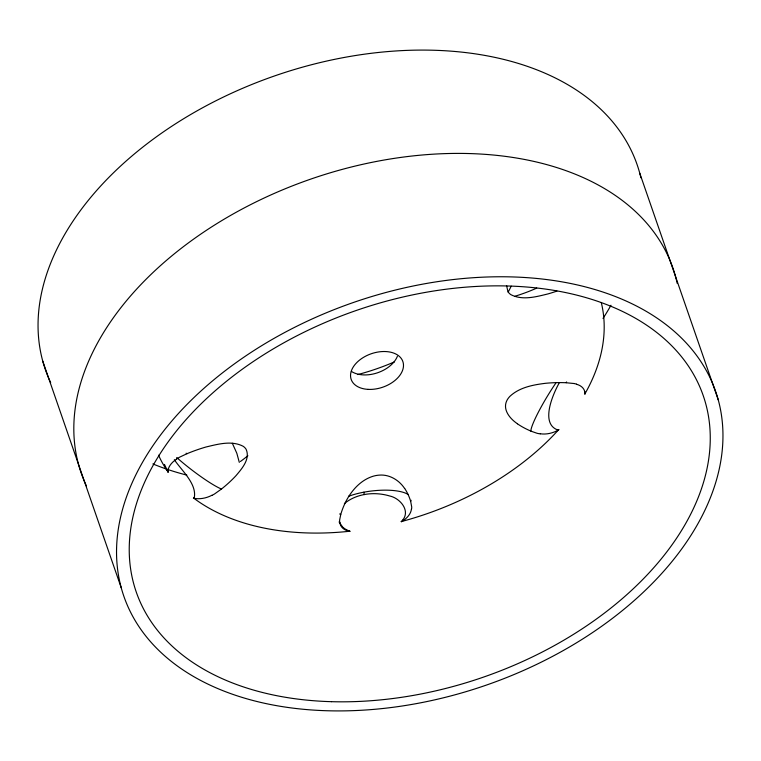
<?xml version="1.0" encoding="UTF-8"?>
<svg xmlns="http://www.w3.org/2000/svg" width="761" height="761" viewBox="0 0 761 761"><rect width="100%" height="100%" fill="white"/><g stroke="black" fill="none" stroke-linecap="round" stroke-linejoin="round"><path stroke-width="1.14" d="M506.636 285.794L507.92 291.606A19.824 12.823 -19.1 0 0 510.935 294.688C522.436 300.643 536.077 296.809 547.939 293.927A113.836 73.627 -19.1 0 0 556.9 291.102M404.633 488.486C399.116 480.115 389.318 474.179 379.083 475.14A19.824 12.823 -19.1 0 0 372.976 476.281C361.152 479.944 352.257 489.675 346.512 500.291A113.836 73.627 -19.1 0 0 340.785 514.388L339.634 520.01A27.491 17.779 -19.1 0 0 339.739 522.493M559.316 382.745C553.057 393.903 540.148 423.078 557.318 429.813A14.878 8.771 -74.1 0 0 558.736 429.585A234.559 151.715 -19.1 0 1 401.237 521.599M402.664 520.134C410.712 510.479 399.772 498.027 389.661 495.982C374.621 491.444 356.719 493.385 344.372 503.592M176.485 459.092A27.491 17.779 -19.1 0 1 179.577 457.19L186.921 453.737A113.836 73.627 -19.1 0 1 206.098 446.973C217.988 444.177 231.61 440.267 243.111 446.25A19.824 12.823 -19.1 0 1 246.136 449.332C250.436 459.102 241.903 468.643 236.005 475.663A112.676 72.875 -19.1 0 1 221.47 489.028L214.583 493.937A26.987 17.455 -19.1 0 1 211.986 495.344M239.306 462.384L236.833 453.29L232.333 443.254M517.423 423.753C510.146 418.902 502.241 409.675 506.883 400.505A19.824 12.823 -19.1 0 1 509.975 396.272C519.535 387.349 533.109 384.828 545.656 383.287A112.676 72.875 -19.1 0 1 566.203 382.745L574.155 383.534M347.739 530.427L344.771 528.743M344.429 528.505L342.859 527.211M342.574 526.935L339.064 521.932M174.336 459.711C181.651 470.583 197.08 483.882 194.255 497.808A14.878 4.633 57.8 0 1 193.56 498.046M167.106 470.079L164.481 464.438M639.754 173.204L718.251 399.877A313.113 202.521 -19.1 0 1 316.586 710.289A313.113 202.521 -19.1 0 1 224.409 371.349A313.113 202.521 -19.1 0 1 718.251 399.877M42.749 361.123L121.246 587.796M404.7 488.457A112.676 72.875 -19.1 0 1 410.645 501.299L411.72 507.007A26.987 17.455 -19.1 0 1 411.558 509.042M364.177 494.631L363.872 492.186M566.593 381.955A39.096 4.966 -58.8 0 1 566.222 382.707M555.815 383.087A39.096 4.966 -58.8 0 0 530.855 431.116L537.085 433.285A27.491 17.779 -19.1 0 0 540.281 433.865M585.133 392.105A14.878 7.315 -84.1 0 1 584.79 394.093A234.559 151.715 -19.1 0 0 601.257 302.459M576.515 384.257A19.681 12.728 -19.1 0 1 584.962 394.017M349.851 531.226A234.559 151.715 -19.1 0 1 193.541 498.008M168.143 472.077A234.559 151.715 -19.1 0 1 158.535 455.192M558.859 429.737A19.681 12.728 -19.1 0 1 540.348 433.77M530.883 431.087A113.836 73.627 -19.1 0 1 517.385 423.791M574.155 383.534A26.987 17.455 -19.1 0 1 576.6 384.162M402.702 520.153A14.878 11.586 -6.5 0 1 401.275 521.627M411.416 509.061A19.681 12.728 -19.1 0 1 401.351 521.723M411.092 500.281A39.096 12.518 -7.2 0 1 410.693 501.29M340.747 514.388A39.096 12.518 -7.2 0 1 339.634 513.97M348.443 496.324A39.096 12.518 -7.2 0 1 408.105 494.469M349.879 531.178A14.878 11.025 9.1 0 1 347.777 530.379M349.737 531.397A19.681 12.728 -19.1 0 1 339.882 522.465M211.919 495.268A19.681 12.728 -19.1 0 1 193.418 498.179M221.499 489.047A39.096 5.089 37.5 0 1 176.714 457.513M186.15 453.204A39.096 5.089 37.5 0 1 186.921 453.737M168.152 471.925A14.878 2.521 64.7 0 1 167.154 469.984M167.896 472.124A19.681 12.728 -19.1 0 1 176.562 459.159M511.173 286.184A183.04 118.383 -19.1 0 1 508.167 292.11M536.695 288.115A117.527 76.014 -19.1 0 1 515.092 296.191M247.886 455.734A118.954 76.937 -19.1 0 1 240.419 461.489M397.413 356.262A27.329 17.674 -19.1 0 1 377.142 372.919A27.329 17.674 -19.1 0 1 351.354 371.368M86.478 486.003A313.113 202.521 -19.1 0 1 312.077 178.645A313.113 202.521 -19.1 0 1 677.195 283.358M610.978 305.266A300.015 194.045 -19.1 0 1 603.016 318.412M186.845 475.102A300.015 194.045 -19.1 0 1 152.885 463.925M394.502 361.856A166.412 107.634 -19.1 0 1 357.746 374.564M50.664 382.602A313.113 202.521 -19.1 0 1 274.683 75.891A313.113 202.521 -19.1 0 1 640.914 177.779M368.02 389.366A27.329 17.674 -19.1 0 0 403.083 362.265A27.329 17.674 -19.1 0 0 359.972 359.772A27.329 17.674 -19.1 0 0 368.02 389.366M331.52 701.68A300.015 194.045 -19.1 0 0 703.573 396.643A300.015 194.045 -19.1 0 0 224.143 383.192A300.015 194.045 -19.1 0 0 331.52 701.68"/></g></svg>
